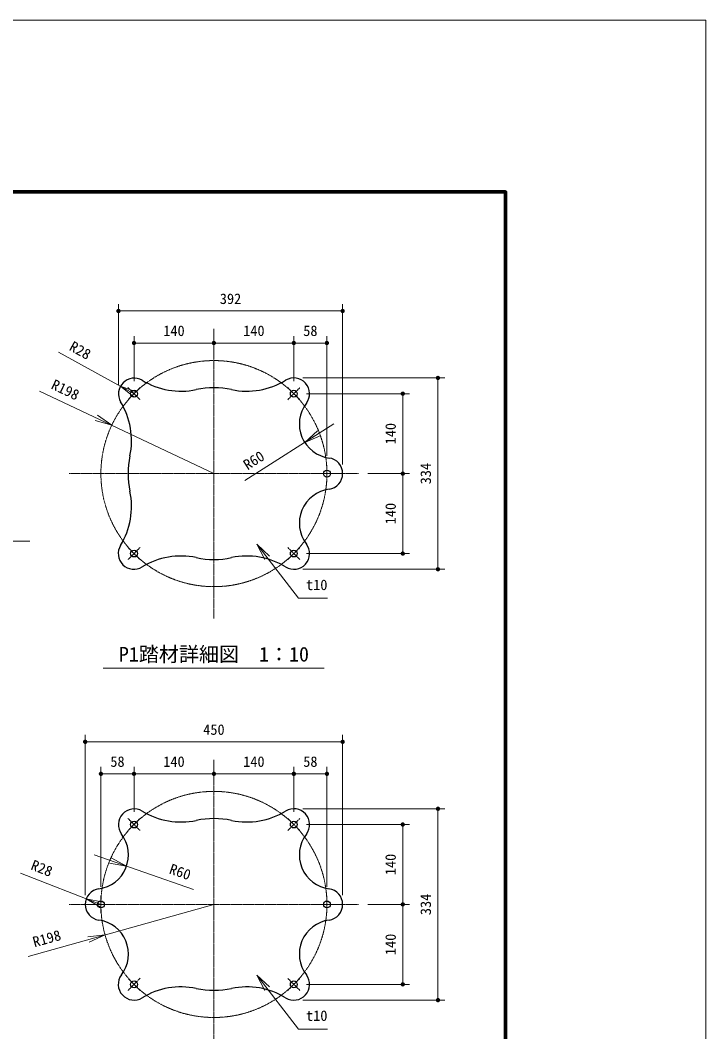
# Model space of a CAD drawing. Units: millimetres on the paper, enlarged 30 times, with parts at other scales. Extents: x -600 to 13200, y -450 to 9360.
# Drawn here: x 9606 to 13200, y 4058 to 9360 of the extents above; entities that cross this region are included whole.
import ezdxf
from ezdxf.enums import TextEntityAlignment as Align

# ---------------------------------------------------------------- set-up
doc = ezdxf.new("R2010")
doc.units = ezdxf.units.MM
doc.header["$LTSCALE"] = 30
doc.linetypes.add('USER1', pattern=[0.3, 0.2, -0.025, 0.05, -0.025])
for name, color, linetype, lineweight in [('D-BMK\u3000構造物基準線(中心線等)', 2, 'USER1', 13), ('D-STR-DIM\u3000寸法線、寸法値', 7, 'Continuous', 13), ('D-STR-HTXT\u3000旗上げ', 7, 'Continuous', 13), ('D-STR-TXT\u3000文字列', 7, 'Continuous', 13), ('D-STR\u3000構造物外形線', 1, 'Continuous', 25), ('D-TTL', 7, 'Continuous', 70), ('V-nasSTD', 5, 'Continuous', 13)]:
    doc.layers.add(name, color=color, linetype=linetype, lineweight=lineweight)
doc.styles.add('ＭＳ ゴシック', font='')
doc.styles.get('ＭＳ ゴシック').set_extended_font_data('MS Gothic')

# ---------------------------------------------------------------- blocks, each defined once
blk = doc.blocks.new('filled_dot')
at = {"color": 0, "linetype": 'Continuous', "lineweight": -2, "const_width": 1.25}
blk.add_lwpolyline([(-0.625, 0, 1), (0.625, 0, 1)], format="xyb", close=True, dxfattribs=at)
blk = doc.blocks.new('open_arrow')
at = {"color": 0, "linetype": 'Continuous', "lineweight": -2}
blk.add_lwpolyline([(7.5, 1.25), (0, 0), (7.5, -1.25)], dxfattribs=at)

msp = doc.modelspace()

# ---------------------------------------------------------------- linework, layer by layer
at = {"layer": 'D-BMK\u3000構造物基準線(中心線等)'}
for p, q in [((10621.19, 6224.16), (10621.19, 7742.91)), ((10234.05, 7434.32), (10170.41, 7370.68)), ((10170.41, 7434.32), (10234.05, 7370.68)), ((11008.33, 7434.32), (11071.97, 7370.68)), ((11008.33, 7370.68), (11071.97, 7434.32)), ((11213.69, 7028.54), (11213.69, 6938.54)), ((9861.81, 6983.54), (11380.56, 6983.54)), ((11168.69, 6983.54), (11258.69, 6983.54)), ((10234.05, 6532.76), (10170.41, 6596.4)), ((10234.05, 6596.4), (10170.41, 6532.76)), ((11008.33, 6532.76), (11071.97, 6596.4)), ((11071.97, 6532.76), (11008.33, 6596.4)), ((10621.19, 3965.98), (10621.19, 5484.73)), ((10234.04, 5176.13), (10170.41, 5112.49)), ((10170.41, 5176.13), (10234.04, 5112.49)), ((11008.33, 5176.13), (11071.97, 5112.49)), ((11008.33, 5112.49), (11071.97, 5176.13)), ((9861.81, 4725.35), (11380.56, 4725.35)), ((9983.69, 4725.35), (10073.69, 4725.35)), ((10028.69, 4770.35), (10028.69, 4680.35)), ((11168.69, 4725.35), (11258.69, 4725.35)), ((11213.69, 4770.35), (11213.69, 4680.35)), ((10234.04, 4274.58), (10170.41, 4338.22)), ((10234.04, 4338.22), (10170.41, 4274.58)), ((11008.33, 4274.58), (11071.97, 4338.22)), ((11071.97, 4274.58), (11008.33, 4338.22))]:
    msp.add_line(p, q, dxfattribs=at)
for centre in [(10621.19, 6983.54), (10621.19, 4725.35)]:
    msp.add_circle(centre, 592.5, dxfattribs=at)
at = {"layer": 'D-STR-DIM\u3000寸法線、寸法値'}
for p, q in [((10120.48, 7449.35), (10120.48, 7871.94)), ((11296.19, 7031.54), (11296.19, 7871.94)), ((10120.48, 7835.94), (11296.19, 7835.94)), ((10202.23, 7468.5), (10202.23, 7704.15)), ((10621.19, 7624.04), (10621.19, 7704.15)), ((10621.19, 7624.04), (10621.19, 7704.15)), ((11040.15, 7468.5), (11040.15, 7704.15)), ((11040.15, 7468.5), (11040.15, 7704.15)), ((11213.69, 7076.54), (11213.69, 7704.15)), ((10621.19, 7668.15), (10202.23, 7668.15)), ((10621.19, 7668.15), (11040.15, 7668.15)), ((11040.15, 7668.15), (11213.69, 7668.15)), ((10203.38, 7401.35), (9806.44, 7619.3)), ((11088.15, 7485), (11831.74, 7485)), ((11795.74, 7485), (11795.74, 6482.07)), ((10621.19, 6983.54), (9707.37, 7416.43)), ((11106.15, 7402.5), (11647.45, 7402.5)), ((11611.45, 7402.5), (11611.45, 6983.54)), ((11249.12, 7243.63), (10784.09, 6947.93)), ((11428.56, 6983.54), (11647.45, 6983.54)), ((11428.56, 6983.54), (11647.45, 6983.54)), ((11611.45, 6983.54), (11611.45, 6564.57)), ((11106.15, 6564.57), (11647.45, 6564.57)), ((11088.15, 6482.07), (11831.74, 6482.07)), ((9946.19, 4773.54), (9946.19, 5613.76)), ((9946.19, 5577.76), (11296.19, 5577.76)), ((11296.19, 4773.35), (11296.19, 5613.76)), ((10028.69, 4818.35), (10028.69, 5445.97)), ((10202.23, 5409.97), (10028.69, 5409.97)), ((10202.23, 5210.31), (10202.23, 5445.97)), ((10202.23, 5210.31), (10202.23, 5445.97)), ((10621.19, 5409.97), (10202.23, 5409.97)), ((10621.19, 5365.85), (10621.19, 5445.97)), ((10621.19, 5365.85), (10621.19, 5445.97)), ((10621.19, 5409.97), (11040.15, 5409.97)), ((11040.15, 5210.31), (11040.15, 5445.97)), ((11040.15, 5210.31), (11040.15, 5445.97)), ((11040.15, 5409.97), (11213.69, 5409.97)), ((11213.69, 4818.35), (11213.69, 5445.97)), ((11088.15, 5226.81), (11831.74, 5226.81)), ((11795.74, 5226.81), (11795.74, 4223.89)), ((11106.15, 5144.31), (11647.45, 5144.31)), ((11611.45, 5144.31), (11611.45, 4725.35)), ((9993.26, 4985.45), (10513.66, 4804.14)), ((10028.69, 4725.35), (9607.25, 4889.96)), ((10621.19, 4725.35), (9647.34, 4453.15)), ((11428.56, 4725.35), (11647.45, 4725.35)), ((11428.56, 4725.35), (11647.45, 4725.35)), ((11611.45, 4725.35), (11611.45, 4306.39)), ((11106.15, 4306.39), (11647.45, 4306.39)), ((11088.15, 4223.89), (11831.74, 4223.89))]:
    msp.add_line(p, q, dxfattribs=at)
at = {"layer": 'D-STR-HTXT\u3000旗上げ'}
for points in [[(8654.99, 7032.07), (8593.37, 6629.4), (9655.83, 6629.4)], [(10845.42, 6613.15), (11065.52, 6329.91), (11077.52, 6329.91), (11216.1, 6329.91), (11146.81, 6329.91)], [(10845.42, 4354.97), (11065.52, 4071.73), (11077.52, 4071.73), (11216.1, 4071.73), (11146.81, 4071.73)]]:
    msp.add_lwpolyline(points, dxfattribs=at)
at = {"layer": 'D-STR-TXT\u3000文字列'}
msp.add_line((10040.29, 5963.29), (11199.35, 5963.29), dxfattribs=at)
at = {"layer": 'D-STR\u3000構造物外形線'}
for centre in [(10202.23, 7402.5), (11040.15, 7402.5), (11213.69, 6983.54), (10202.23, 6564.58), (11040.15, 6564.57), (10202.23, 5144.32), (11040.15, 5144.31), (10028.69, 4725.35), (11213.69, 4725.35), (10202.23, 4306.39), (11040.15, 4306.39)]:
    msp.add_circle(centre, 18, dxfattribs=at)
for centre, radius, start, end in [((10203.38, 7401.35), 82.9, 59.65522, 210.34478), ((11040.15, 7402.5), 82.5, 322.75694, 121.43926), ((10448.68, 7805.63), 390, 238.56077, 281.85087), ((10621.19, 6983.54), 450, 78.14913, 101.85087), ((10793.69, 7805.63), 390, 258.14913, 301.43923), ((9799.09, 7156.04), 390, 348.14913, 31.43923), ((11249.12, 7243.63), 180, 142.75696, 262.2431), ((10621.19, 6983.54), 450, 168.14913, 191.85087), ((11213.69, 6983.54), 82.5, 277.7569, 82.50562), ((11249.12, 6723.44), 180, 97.7569, 217.24304), ((9799.09, 6811.03), 390, 328.56077, 11.85087), ((10202.23, 6564.58), 82.5, 148.56165, 301.43835), ((11040.15, 6564.57), 82.5, 238.56077, 37.24304), ((10448.68, 6161.44), 390, 78.14913, 121.43923), ((10621.19, 6983.54), 450, 258.14913, 281.85087), ((10793.69, 6161.44), 390, 58.56077, 101.85087), ((10203.36, 5143.29), 82.8, 59.60076, 216.20304), ((10448.68, 5547.45), 390, 238.56077, 281.85087), ((10793.69, 5547.45), 390, 258.14913, 301.43923), ((11040.15, 5144.32), 82.5, 322.75694, 121.43926), ((10621.19, 4725.35), 450, 78.14913, 101.85087), ((9993.26, 4985.45), 180, 277.7569, 37.24304), ((11249.12, 4985.45), 180, 142.75696, 262.2431), ((10028.69, 4725.35), 82.5, 97.49438, 262.2431), ((11213.69, 4725.35), 82.5, 277.7569, 82.50562), ((9993.26, 4465.26), 180, 322.75696, 82.2431), ((11249.12, 4465.26), 180, 97.7569, 217.24304), ((10202.23, 4306.39), 82.5, 142.75696, 301.43923), ((11040.15, 4306.39), 82.5, 238.56077, 37.24304), ((10448.68, 3903.26), 390, 78.14913, 121.43923), ((10621.19, 4725.35), 450, 258.14913, 281.85087), ((10793.69, 3903.26), 390, 58.56077, 101.85087)]:
    msp.add_arc(centre, radius, start, end, dxfattribs=at)
at = {"layer": 'D-TTL'}
msp.add_lwpolyline([(450, 450), (450, 8460), (12150, 8460), (12150, 450)], close=True, dxfattribs=at)
at = {"layer": 'V-nasSTD'}
msp.add_lwpolyline([(-600, -450), (-600, 9360), (13200, 9360), (13200, -450)], close=True, dxfattribs=at)

# ---------------------------------------------------------------- block references
at = {"layer": 'D-STR-DIM\u3000寸法線、寸法値', "xscale": 9, "yscale": 9}
for p in [(10120.48, 7835.94), (10202.23, 7668.15), (10621.19, 7668.15), (11040.15, 7668.15), (9946.19, 5577.76), (10028.69, 5409.97), (10202.23, 5409.97), (10621.19, 5409.97), (11040.15, 5409.97)]:
    msp.add_blockref('filled_dot', p, dxfattribs=at)
at = {"layer": 'D-STR-DIM\u3000寸法線、寸法値'}
for name, p, xscale, yscale, rotation in [('filled_dot', (11296.19, 7835.94), 9, 9, 180), ('filled_dot', (10621.19, 7668.15), 9, 9, 180), ('filled_dot', (11040.15, 7668.15), 9, 9, 180), ('filled_dot', (11213.69, 7668.15), 9, 9, 180), ('filled_dot', (11795.74, 7485), 9, 9, 270), ('open_arrow', (10130.71, 7441.24), 12, 12, 331.2), ('filled_dot', (11611.45, 7402.5), 9, 9, 270), ('open_arrow', (10085.73, 7237.19), 12, 12, 154.7), ('open_arrow', (11097.22, 7147.05), 12, 12, 32.5), ('filled_dot', (11611.45, 6983.54), 9, 9, 90), ('filled_dot', (11611.45, 6983.54), 9, 9, 270), ('filled_dot', (11611.45, 6564.57), 9, 9, 90), ('filled_dot', (11795.74, 6482.07), 9, 9, 90), ('filled_dot', (11296.19, 5577.76), 9, 9, 180), ('filled_dot', (10202.23, 5409.97), 9, 9, 180), ('filled_dot', (10621.19, 5409.97), 9, 9, 180), ('filled_dot', (11040.15, 5409.97), 9, 9, 180), ('filled_dot', (11213.69, 5409.97), 9, 9, 180), ('filled_dot', (11795.74, 5226.81), 9, 9, 270), ('filled_dot', (11611.45, 5144.31), 9, 9, 270), ('open_arrow', (10163.24, 4926.23), 12, 12, 160.8), ('open_arrow', (9951.84, 4755.37), 12, 12, 338.7), ('filled_dot', (11611.45, 4725.35), 9, 9, 90), ('filled_dot', (11611.45, 4725.35), 9, 9, 270), ('open_arrow', (10050.56, 4565.86), 12, 12, 195.6), ('filled_dot', (11611.45, 4306.39), 9, 9, 90), ('filled_dot', (11795.74, 4223.89), 9, 9, 90)]:
    msp.add_blockref(name, p, dxfattribs=dict(at, xscale=xscale, yscale=yscale, rotation=rotation))
at = {"layer": 'D-STR-HTXT\u3000旗上げ', "xscale": 12, "yscale": 12, "rotation": 307.8}
for p in [(10845.42, 6613.15), (10845.42, 4354.97)]:
    msp.add_blockref('open_arrow', p, dxfattribs=at)

# ---------------------------------------------------------------- texts
at = {"layer": 'D-STR-DIM\u3000寸法線、寸法値', "style": 'ＭＳ ゴシック'}
for s, p in [('392', (10708.33, 7900.08)), ('140', (10411.71, 7732.28)), ('140', (10830.67, 7732.28)), ('58', (11126.92, 7732.28)), ('450', (10621.19, 5641.89)), ('58', (10115.46, 5474.1)), ('140', (10411.71, 5474.1)), ('140', (10830.67, 5474.1)), ('58', (11126.92, 5474.1))]:
    msp.add_text(s, height=54.99, dxfattribs=at).set_placement(p, align=Align.MIDDLE_CENTER)
for s, rotation, p in [('R28', 331.23, (9920.55, 7629.8)), ('R198', 334.652, (9842.67, 7423.3)), ('140', 90, (11547.32, 7193.02)), ('R60', 32.451, (10830.3, 7053.32)), ('334', 90, (11731.61, 6983.54)), ('140', 90, (11547.32, 6774.06)), ('140', 90, (11547.32, 4934.83)), ('R28', 338.665, (9719.05, 4915.15)), ('R60', 340.792, (10444.54, 4896.14)), ('334', 90, (11731.61, 4725.35)), ('R198', 15.616, (9745.01, 4547.04)), ('140', 90, (11547.32, 4515.87))]:
    msp.add_text(s, height=54.99, rotation=rotation, dxfattribs=at).set_placement(p, align=Align.MIDDLE_CENTER)
at = {"layer": 'D-STR-HTXT\u3000旗上げ', "style": 'ＭＳ ゴシック'}
for p in [(11104.15, 6356.55), (11104.15, 4098.36)]:
    msp.add_text('t10', height=54.99, dxfattribs=at).set_placement(p, align=Align.BOTTOM_LEFT)
at = {"layer": 'D-STR-TXT\u3000文字列', "style": 'ＭＳ ゴシック'}
msp.add_text('P1踏材詳細図\u30001：10', height=76.98, dxfattribs=at).set_placement((10621.19, 6036.79), align=Align.MIDDLE_CENTER)

doc.saveas('drawing.dxf')
